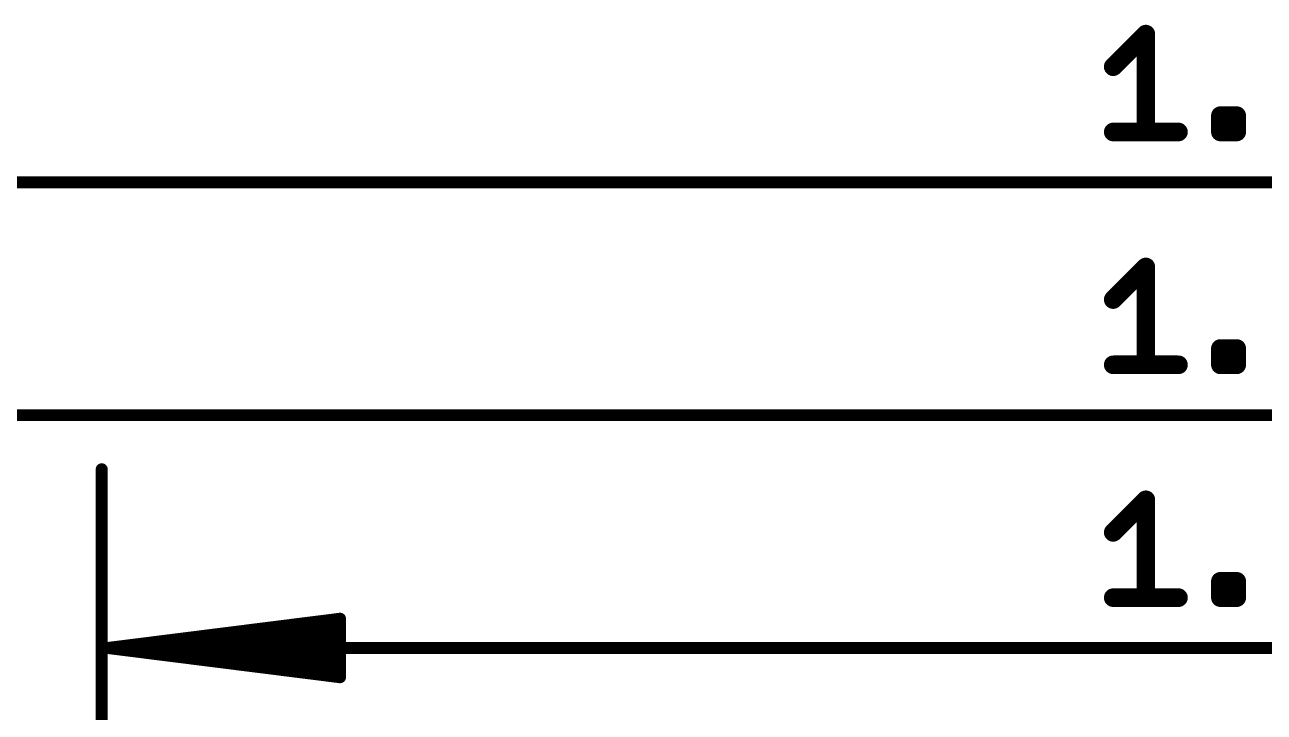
# Model space of a CAD drawing. Extents: x 0 to 108, y -62 to 34.
# Drawn here: x 6.78 to 20.3, y 25.97 to 33.47 of the extents above; entities that cross this region are included whole.
import ezdxf

# ---------------------------------------------------------------- set-up
doc = ezdxf.new("R2010")
doc.units = 0
doc.layers.add('47', color=253, linetype='CONTINUOUS')

msp = doc.modelspace()

# ---------------------------------------------------------------- linework, layer by layer
at = {"layer": '47'}
for points, const_width in [([(18.6543, 33.0109), (19.0102, 33.3668)], 0.2032), ([(19.0102, 33.3668), (19.0102, 32.2991)], 0.2032), ([(19.8237, 32.2991), (19.8237, 32.477)], 0.2032), ([(19.8237, 32.477), (20.0016, 32.477)], 0.2032), ([(20.0016, 32.477), (20.0016, 32.2991)], 0.2032), ([(18.6543, 32.2991), (19.3661, 32.2991)], 0.2032), ([(20.0016, 32.2991), (19.8237, 32.2991)], 0.2032), ([(0.065, 31.75), (40.575, 31.75)], 0.13), ([(18.6543, 30.4709), (19.0102, 30.8268)], 0.2032), ([(19.0102, 30.8268), (19.0102, 29.7591)], 0.2032), ([(19.8237, 29.7591), (19.8237, 29.9371)], 0.2032), ([(19.8237, 29.9371), (20.0016, 29.9371)], 0.2032), ([(20.0016, 29.9371), (20.0016, 29.7591)], 0.2032), ([(18.6543, 29.7591), (19.3661, 29.7591)], 0.2032), ([(20.0016, 29.7591), (19.8237, 29.7591)], 0.2032), ([(3.875, 29.21), (36.765, 29.21)], 0.13), ([(7.62, 25.4), (7.62, 28.62)], 0.13), ([(18.6543, 27.9309), (19.0102, 28.2868)], 0.2032), ([(19.0102, 28.2868), (19.0102, 27.2191)], 0.2032), ([(19.8237, 27.2191), (19.8237, 27.3971)], 0.2032), ([(19.8237, 27.3971), (20.0016, 27.3971)], 0.2032), ([(20.0016, 27.3971), (20.0016, 27.2191)], 0.2032), ([(18.6543, 27.2191), (19.3661, 27.2191)], 0.2032), ([(20.0016, 27.2191), (19.8237, 27.2191)], 0.2032), ([(7.685, 26.67), (10.22, 26.9892)], 0.13), ([(10.22, 26.9892), (10.22, 26.3508)], 0.13), ([(7.685, 26.67), (10.22, 26.93)], 0.13), ([(7.685, 26.67), (10.22, 26.8)], 0.13), ([(7.685, 26.67), (32.955, 26.67)], 0.13), ([(10.22, 26.3508), (7.685, 26.67)], 0.13), ([(10.22, 26.54), (7.685, 26.67)], 0.13), ([(10.22, 26.41), (7.685, 26.67)], 0.13)]:
    msp.add_lwpolyline(points, dxfattribs=dict(at, const_width=const_width))
for points, const_width in [([(19.061, 33.3668, 1), (18.9594, 33.3668)], 0.1016), ([(19.0461, 33.3309, 1), (18.9743, 33.4027)], 0.1016), ([(18.6184, 33.0468, 1), (18.6902, 32.975)], 0.1016), ([(19.8237, 32.5279, 1), (19.8237, 32.4262)], 0.1016), ([(19.8745, 32.477, 1), (19.7729, 32.477)], 0.1016), ([(20.0524, 32.477, 1), (19.9508, 32.477)], 0.1016), ([(20.0016, 32.4262, 1), (20.0016, 32.5279)], 0.1016), ([(18.6543, 32.3499, 1), (18.6543, 32.2483)], 0.1016), ([(18.9594, 32.2991, 1), (19.061, 32.2991)], 0.1016), ([(19.3661, 32.2483, 1), (19.3661, 32.3499)], 0.1016), ([(19.8237, 32.3499, 1), (19.8237, 32.2483)], 0.1016), ([(19.7729, 32.2991, 1), (19.8745, 32.2991)], 0.1016), ([(19.9508, 32.2991, 1), (20.0524, 32.2991)], 0.1016), ([(20.0016, 32.2483, 1), (20.0016, 32.3499)], 0.1016), ([(19.061, 30.8268, 1), (18.9594, 30.8268)], 0.1016), ([(19.0461, 30.7909, 1), (18.9743, 30.8627)], 0.1016), ([(18.6184, 30.5068, 1), (18.6902, 30.435)], 0.1016), ([(19.8745, 29.9371, 1), (19.7729, 29.9371)], 0.1016), ([(19.8237, 29.9879, 1), (19.8237, 29.8863)], 0.1016), ([(20.0524, 29.9371, 1), (19.9508, 29.9371)], 0.1016), ([(20.0016, 29.8863, 1), (20.0016, 29.9879)], 0.1016), ([(18.6543, 29.8099, 1), (18.6543, 29.7083)], 0.1016), ([(18.9594, 29.7591, 1), (19.061, 29.7591)], 0.1016), ([(19.3661, 29.7083, 1), (19.3661, 29.8099)], 0.1016), ([(19.8237, 29.8099, 1), (19.8237, 29.7083)], 0.1016), ([(19.7729, 29.7591, 1), (19.8745, 29.7591)], 0.1016), ([(19.9508, 29.7591, 1), (20.0524, 29.7591)], 0.1016), ([(20.0016, 29.7083, 1), (20.0016, 29.8099)], 0.1016), ([(7.6525, 28.62, 1), (7.5875, 28.62)], 0.065), ([(19.061, 28.2868, 1), (18.9594, 28.2868)], 0.1016), ([(19.0461, 28.2509, 1), (18.9743, 28.3227)], 0.1016), ([(18.6184, 27.9668, 1), (18.6902, 27.895)], 0.1016), ([(19.8745, 27.3971, 1), (19.7729, 27.3971)], 0.1016), ([(19.8237, 27.4478, 1), (19.8237, 27.3463)], 0.1016), ([(20.0524, 27.3971, 1), (19.9508, 27.3971)], 0.1016), ([(20.0016, 27.3463, 1), (20.0016, 27.4478)], 0.1016), ([(18.6543, 27.2699, 1), (18.6543, 27.1683)], 0.1016), ([(19.3661, 27.1683, 1), (19.3661, 27.2699)], 0.1016), ([(19.8237, 27.2699, 1), (19.8237, 27.1683)], 0.1016), ([(20.0016, 27.1683, 1), (20.0016, 27.2699)], 0.1016), ([(18.9594, 27.2191, 1), (19.061, 27.2191)], 0.1016), ([(19.7729, 27.2191, 1), (19.8745, 27.2191)], 0.1016), ([(19.9508, 27.2191, 1), (20.0524, 27.2191)], 0.1016), ([(10.2525, 26.9892, 1), (10.1875, 26.9892)], 0.065), ([(10.2241, 26.957, 1), (10.2159, 27.0215)], 0.065), ([(10.2233, 26.8977, 1), (10.2167, 26.9623)], 0.065), ([(10.2217, 26.7675, 1), (10.2183, 26.8325)], 0.065), ([(7.685, 26.7025, 1), (7.685, 26.6375)], 0.065), ([(7.6891, 26.7022, 1), (7.6809, 26.6378)], 0.065), ([(7.6833, 26.7025, 1), (7.6867, 26.6375)], 0.065), ([(7.6867, 26.7025, 1), (7.6833, 26.6375)], 0.065), ([(7.6883, 26.7023, 1), (7.6817, 26.6377)], 0.065), ([(7.6817, 26.7023, 1), (7.6883, 26.6377)], 0.065), ([(7.6809, 26.7022, 1), (7.6891, 26.6378)], 0.065), ([(10.2183, 26.5075, 1), (10.2217, 26.5725)], 0.065), ([(10.1875, 26.3508, 1), (10.2525, 26.3508)], 0.065), ([(10.2159, 26.3185, 1), (10.2241, 26.383)], 0.065), ([(10.2167, 26.3777, 1), (10.2233, 26.4423)], 0.065)]:
    msp.add_lwpolyline(points, format="xyb", dxfattribs=dict(at, const_width=const_width))

doc.saveas('drawing.dxf')
